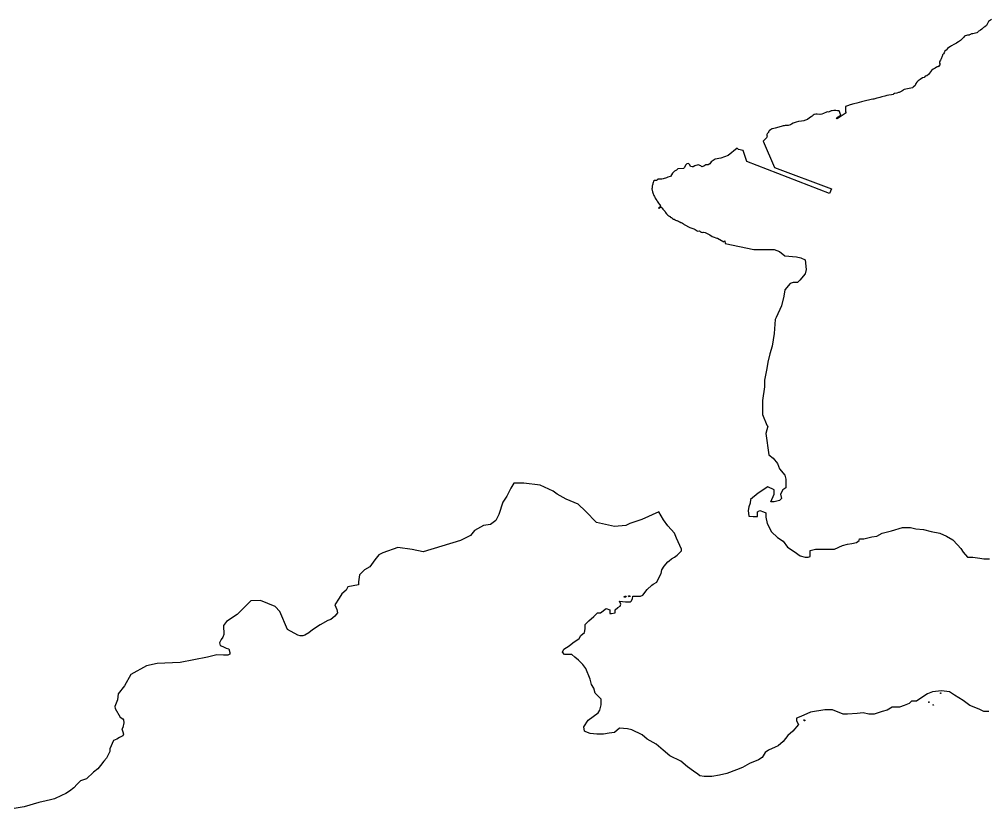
# Model space of a CAD drawing. Header units: inches. Extents: x 2525027 to 2750615, y 3895362 to 4165391.
# Drawn here: x 2539375 to 2546450, y 3921044 to 3926803 of the extents above; entities that cross this region are included whole.
import ezdxf

# ---------------------------------------------------------------- set-up
doc = ezdxf.new("R2010")
doc.units = ezdxf.units.IN
doc.header["$MEASUREMENT"] = 0
doc.layers.add('TDF.DBO', color=7, linetype='Continuous')

msp = doc.modelspace()

# ---------------------------------------------------------------- linework, layer by layer
at = {"layer": 'TDF.DBO'}
for points in [[(2546471.015, 3926802.68), (2546448.46, 3926787.699), (2546434.64, 3926757.5), (2546421.74, 3926748.51), (2546421.06, 3926748.235), (2546411.5, 3926742.63), (2546400.125, 3926732.32), (2546389.88, 3926724.075), (2546374.3, 3926713.26), (2546370.56, 3926710.13), (2546367.76, 3926708.21), (2546362.84, 3926705.66), (2546333.75, 3926697.06), (2546331.609, 3926696.267), (2546327.24, 3926696.56), (2546324.76, 3926696.5), (2546320.58, 3926694.64), (2546316.43, 3926691.65), (2546309.895, 3926688.79), (2546306.785, 3926688.655), (2546301.51, 3926688.53), (2546297.955, 3926688.07), (2546295.49, 3926687.29), (2546288.31, 3926684.86), (2546277.42, 3926682.8), (2546274.705, 3926681.025), (2546266.03, 3926671.71), (2546256.64, 3926660.89), (2546244.21, 3926648.94), (2546230.68, 3926639.17), (2546225.79, 3926635.32), (2546214.97, 3926628.73), (2546196.05, 3926619.71), (2546177.935, 3926610.535), (2546170.33, 3926605.37), (2546159.86, 3926598.23), (2546150.165, 3926590.04), (2546141.55, 3926581.16), (2546139.79, 3926578.28), (2546130.01, 3926570.41), (2546127.58, 3926564.78), (2546124.34, 3926559.17), (2546119.74, 3926552.57), (2546113.75, 3926544.42), (2546111.885, 3926540.17), (2546110.195, 3926534.22), (2546107.3, 3926527.55), (2546106.12, 3926521.89), (2546103.56, 3926515.24), (2546100.56, 3926511.02), (2546097.72, 3926505.33), (2546094.74, 3926499.05), (2546091.71, 3926493.33), (2546090.55, 3926486.34), (2546091.185, 3926483.58), (2546095.38, 3926478.87), (2546093.26, 3926471.4), (2546084.63, 3926459.46), (2546081.95, 3926457.91), (2546080.44, 3926457.44), (2546077.78, 3926457.07), (2546073.17, 3926457.43), (2546068.635, 3926453.225), (2546060.583, 3926445.793), (2546045.059, 3926440.616), (2546031.928, 3926428.574), (2546017.702, 3926409.963), (2546011.136, 3926400.11), (2545998.005, 3926390.258), (2545985.968, 3926389.163), (2545979.402, 3926379.31), (2545966.271, 3926377.121), (2545950.951, 3926363.984), (2545935.631, 3926354.131), (2545924.689, 3926344.278), (2545918.123, 3926335.52), (2545913.746, 3926321.288), (2545899.01, 3926307.78), (2545893.69, 3926303.27), (2545833.6, 3926290.23), (2545829.28, 3926287.47), (2545824.54, 3926285.03), (2545817.435, 3926279.775), (2545801.525, 3926272.175), (2545796.055, 3926270.38), (2545792.03, 3926268.74), (2545779.63, 3926264.85), (2545763.08, 3926260.85), (2545754.89, 3926255.87), (2545752.05, 3926254.71), (2545741.595, 3926252.56), (2545721.535, 3926249.327), (2545705.91, 3926247.814), (2545692.049, 3926243.528), (2545670.88, 3926237.729), (2545655.44, 3926232.06), (2545645.43, 3926229.84), (2545634.21, 3926227.21), (2545611.73, 3926221.16), (2545604.54, 3926220.2), (2545591.25, 3926217.69), (2545540.66, 3926205.52), (2545520.91, 3926200.36), (2545486.72, 3926191.74), (2545465.485, 3926186.296), (2545439.19, 3926178.88), (2545418.6, 3926172.84), (2545405.505, 3926166.125), (2545405.52, 3926156.87), (2545405.96, 3926148.53), (2545406.25, 3926139.56), (2545405.78, 3926129.27), (2545408.9, 3926121.51), (2545343.51, 3926075.95), (2545338.93, 3926083.28), (2545371.36, 3926104.35), (2545359.46, 3926135.17), (2545351.22, 3926134.48), (2545346.33, 3926134.92), (2545335.05, 3926137.59), (2545327.775, 3926138.205), (2545318.89, 3926137.43), (2545308.515, 3926136.425), (2545300.29, 3926134.6), (2545291.135, 3926130.58), (2545281.39, 3926126.63), (2545273.5, 3926127.17), (2545265.43, 3926124.53), (2545244.08, 3926116.495), (2545231.551, 3926110.883), (2545221.14, 3926109.13), (2545217, 3926109.03), (2545197.17, 3926110.27), (2545188.51, 3926110.65), (2545178.69, 3926109.59), (2545176.13, 3926108.71), (2545168.08, 3926102.67), (2545161.425, 3926097.085), (2545153.6, 3926091.29), (2545142.935, 3926083.365), (2545127.905, 3926072.05), (2545119.26, 3926068.71), (2545106, 3926064.77), (2545100.19, 3926062.74), (2545083.01, 3926060.64), (2545061.93, 3926056.67), (2545045.85, 3926052.53), (2545031.17, 3926048.63), (2545023.9, 3926044.95), (2545010.6, 3926037.7), (2545004.21, 3926033.6), (2544986.99, 3926029.06), (2544979.99, 3926029.185), (2544970.85, 3926028.55), (2544965.32, 3926028.04), (2544957.46, 3926025.38), (2544951.03, 3926025.6), (2544941.88, 3926024.59), (2544919.21, 3926016.21), (2544892.7, 3926008.88), (2544873.43, 3926004.515), (2544866.71, 3926003.34), (2544864.73, 3926001.91), (2544857.78, 3925996.72), (2544848.645, 3925988.405), (2544846.335, 3925984.525), (2544841.77, 3925976.65), (2544838.075, 3925972.095), (2544833.84, 3925967.135), (2544831.04, 3925963.95), (2544830.66, 3925961.77), (2544830.99, 3925959.865), (2544831.75, 3925956.735), (2544832.1, 3925951.395), (2544831.15, 3925945.36), (2544827.82, 3925939.18), (2544823.21, 3925934.38), (2544804.283, 3925914.79), (2544886.326, 3925722.249), (2545302.989, 3925566.127), (2545288.097, 3925532.646), (2544684.949, 3925765.153), (2544657.13, 3925845.98), (2544624.98, 3925853.41), (2544613.22, 3925863.14), (2544549.775, 3925810.558), (2544494.19, 3925789.12), (2544454.929, 3925782.013), (2544425.243, 3925763.451), (2544414.11, 3925748.602), (2544402.978, 3925741.177), (2544384.424, 3925741.177), (2544370.817, 3925731.277), (2544357.211, 3925727.564), (2544348.553, 3925733.752), (2544329.998, 3925741.177), (2544306.497, 3925733.752), (2544292.89, 3925726.327), (2544285.469, 3925726.327), (2544273.099, 3925728.802), (2544269.389, 3925742.414), (2544259.493, 3925752.314), (2544247.124, 3925749.839), (2544235.991, 3925738.702), (2544229.807, 3925721.377), (2544222.385, 3925713.952), (2544181.566, 3925711.477), (2544170.434, 3925702.815), (2544156.827, 3925695.39), (2544143.221, 3925681.778), (2544126.746, 3925655.878), (2544108.425, 3925650.34), (2544099.225, 3925647.615), (2544090.69, 3925645.03), (2544081.35, 3925640.63), (2544073.91, 3925639.22), (2544064.67, 3925637.12), (2544057.69, 3925636.38), (2544049.71, 3925636.57), (2544038.4, 3925637.52), (2544035.21, 3925637.03), (2544033.14, 3925634.99), (2544031.85, 3925632.26), (2544029.11, 3925628.4), (2544026.42, 3925626.85), (2544023.14, 3925626.51), (2544018.95, 3925627.21), (2544012.92, 3925627.97), (2544009.085, 3925627.185), (2544006.99, 3925625.01), (2544004.85, 3925622), (2544003.37, 3925617.34), (2544000.83, 3925611.77), (2543998.835, 3925605.985), (2543997.91, 3925600.33), (2543997.475, 3925594.095), (2543995.82, 3925591.94), (2543994.51, 3925589.07), (2543993.8, 3925583.37), (2543993.14, 3925573.64), (2543992.575, 3925565.965), (2543992.54, 3925563.58), (2543993.15, 3925558.58), (2543993.538, 3925556.119), (2543996.86, 3925544.485), (2543998.94, 3925537.8), (2544007, 3925518.3), (2544011.24, 3925511.08), (2544013.69, 3925505.79), (2544016.85, 3925498.76), (2544021.86, 3925490.42), (2544027.02, 3925480.99), (2544029.88, 3925476.19), (2544040.33, 3925462.64), (2544048.33, 3925452.8), (2544051.39, 3925448.52), (2544052.99, 3925444.5), (2544054.07, 3925441.15), (2544054.14, 3925440.26), (2544053.53, 3925438.34), (2544051.745, 3925436.115), (2544048.695, 3925433.01), (2544042.12, 3925428.57), (2544039.92, 3925428.044), (2544044.33, 3925422.859), (2544044.62, 3925423.289), (2544046.87, 3925426.15), (2544048.91, 3925428.16), (2544049.58, 3925429.28), (2544051.72, 3925431.3), (2544057, 3925433.39), (2544059.7, 3925433.25), (2544061.69, 3925432.39), (2544062.84, 3925431.04), (2544066.32, 3925424.67), (2544072.03, 3925418.06), (2544072.88, 3925416.9), (2544078.9, 3925411.16), (2544080.82, 3925409.43), (2544087.09, 3925401.85), (2544087.8, 3925400.61), (2544091.68, 3925392.1), (2544092.56, 3925390.94), (2544098.89, 3925383.43), (2544099.77, 3925382.64), (2544106.63, 3925375.55), (2544107.09, 3925374.19), (2544115.75, 3925369.45), (2544117.83, 3925368.05), (2544124.25, 3925363.33), (2544126.19, 3925362.24), (2544133.44, 3925357.65), (2544134.6, 3925356.78), (2544139.87, 3925352.76), (2544142.75, 3925350.52), (2544150.49, 3925345.48), (2544153.48, 3925344.2), (2544161.61, 3925339.02), (2544163.32, 3925338.27), (2544171.35, 3925334.93), (2544173.68, 3925334.07), (2544182.77, 3925330.77), (2544184.9, 3925329.94), (2544193.84, 3925326.06), (2544195.34, 3925325.56), (2544204.24, 3925321.8), (2544206.32, 3925320.49), (2544214.34, 3925316.59), (2544216.01, 3925315.87), (2544223.41, 3925311.02), (2544228.151, 3925307.134), (2544268.46, 3925284.9), (2544283.06, 3925280.5), (2544297.58, 3925273.93), (2544307.13, 3925268.75), (2544322.8, 3925260.01), (2544328.37, 3925258.145), (2544338.73, 3925259.59), (2544346.83, 3925253.13), (2544350.81, 3925250.95), (2544356.98, 3925248.92), (2544361.85, 3925248.77), (2544369.75, 3925249.07), (2544380.255, 3925246.815), (2544394.14, 3925241.13), (2544405.255, 3925236.395), (2544415.24, 3925230.52), (2544432.94, 3925219.43), (2544447.035, 3925213.39), (2544458.73, 3925208.6), (2544467.07, 3925207.05), (2544470.13, 3925205.52), (2544517.13, 3925178.79), (2544523.934, 3925186.406), (2544527.817, 3925167.955), (2544736.977, 3925124.742), (2544845.682, 3925124.742), (2544884.505, 3925124.742), (2544923.328, 3925109.205), (2544962.152, 3925078.129), (2545047.563, 3925070.361), (2545078.621, 3925062.592), (2545109.68, 3925047.054), (2545117.445, 3924977.135), (2545109.68, 3924946.059), (2545070.857, 3924899.447), (2545055.327, 3924883.909), (2545024.269, 3924883.909), (2545000.975, 3924876.14), (2544962.152, 3924829.527), (2544954.387, 3924782.914), (2544938.858, 3924712.995), (2544900.035, 3924627.538), (2544892.27, 3924612), (2544884.505, 3924511.006), (2544876.741, 3924464.393), (2544868.976, 3924417.78), (2544853.447, 3924363.398), (2544837.917, 3924301.248), (2544830.153, 3924254.635), (2544814.623, 3924169.178), (2544814.623, 3924122.565), (2544799.094, 3924021.57), (2544799.094, 3923974.957), (2544799.094, 3923920.575), (2544830.153, 3923842.887), (2544837.917, 3923835.118), (2544822.388, 3923780.737), (2544845.682, 3923625.36), (2544876.741, 3923602.054), (2544907.799, 3923563.21), (2544923.328, 3923524.366), (2544962.152, 3923477.753), (2544969.916, 3923446.678), (2544969.916, 3923384.527), (2544946.622, 3923368.989), (2544931.093, 3923337.914), (2544938.858, 3923306.839), (2544923.328, 3923291.301), (2544884.505, 3923283.532), (2544861.211, 3923283.532), (2544884.505, 3923337.914), (2544884.505, 3923368.989), (2544837.917, 3923392.296), (2544768.036, 3923345.683), (2544712.681, 3923299.678), (2544708.211, 3923272.843), (2544699.271, 3923246.007), (2544694.8, 3923219.172), (2544699.271, 3923178.918), (2544730.562, 3923174.446), (2544761.853, 3923174.446), (2544761.853, 3923178.918), (2544761.853, 3923210.226), (2544779.734, 3923219.172), (2544806.555, 3923210.226), (2544824.436, 3923201.281), (2544824.436, 3923169.973), (2544833.377, 3923125.247), (2544864.668, 3923062.63), (2544909.37, 3923022.377), (2544949.602, 3922995.541), (2544980.893, 3922950.815), (2545030.066, 3922919.507), (2545074.768, 3922888.199), (2545110.529, 3922879.253), (2545132.88, 3922879.253), (2545146.291, 3922883.726), (2545146.291, 3922915.034), (2545146.291, 3922928.452), (2545186.523, 3922937.397), (2545208.874, 3922937.397), (2545249.106, 3922937.397), (2545289.337, 3922937.397), (2545325.099, 3922937.397), (2545383.212, 3922964.233), (2545418.973, 3922973.178), (2545450.265, 3922977.651), (2545486.026, 3922986.596), (2545503.907, 3923000.014), (2545508.377, 3923013.432), (2545539.669, 3923013.432), (2545597.782, 3923026.849), (2545633.543, 3923031.322), (2545673.775, 3923053.685), (2545740.828, 3923071.576), (2545821.292, 3923093.939), (2545879.404, 3923093.939), (2545919.636, 3923084.993), (2545973.279, 3923080.521), (2546031.391, 3923067.103), (2546093.974, 3923053.685), (2546143.146, 3923031.322), (2546187.848, 3923004.486), (2546223.61, 3922968.706), (2546245.961, 3922941.87), (2546263.842, 3922915.034), (2546295.133, 3922879.253), (2546335.365, 3922879.253), (2546384.537, 3922870.308), (2546415.829, 3922865.836), (2546456.061, 3922865.836)], [(2546451.141, 3921752.157), (2546415.38, 3921752.157), (2546379.618, 3921770.047), (2546312.565, 3921796.883), (2546263.393, 3921832.664), (2546200.81, 3921872.917), (2546165.048, 3921895.28), (2546106.936, 3921904.225), (2546039.883, 3921895.28), (2546004.121, 3921881.862), (2545968.359, 3921859.499), (2545923.657, 3921828.191), (2545887.896, 3921828.191), (2545870.015, 3921810.301), (2545834.253, 3921796.883), (2545798.492, 3921783.465), (2545767.2, 3921783.465), (2545744.849, 3921783.465), (2545709.088, 3921761.102), (2545673.326, 3921752.157), (2545615.213, 3921734.266), (2545574.982, 3921734.266), (2545534.75, 3921743.211), (2545490.048, 3921738.739), (2545418.524, 3921734.266), (2545387.233, 3921734.266), (2545311.239, 3921765.574), (2545253.127, 3921765.574), (2545150.312, 3921747.684), (2545078.789, 3921716.376), (2545047.497, 3921702.958), (2545047.497, 3921685.068), (2545060.908, 3921658.232), (2545020.676, 3921609.033), (2544984.915, 3921577.725), (2544949.153, 3921532.999), (2544913.391, 3921501.691), (2544891.04, 3921492.745), (2544841.868, 3921470.382), (2544819.517, 3921452.492), (2544797.166, 3921416.711), (2544770.345, 3921398.821), (2544703.292, 3921371.985), (2544654.12, 3921345.149), (2544609.418, 3921327.259), (2544537.894, 3921300.423), (2544484.252, 3921287.006), (2544430.609, 3921278.06), (2544372.497, 3921278.06), (2544341.205, 3921282.533), (2544327.795, 3921295.951), (2544296.503, 3921318.314), (2544251.801, 3921349.622), (2544202.629, 3921389.876), (2544122.166, 3921430.129), (2544072.994, 3921470.383), (2544023.822, 3921515.109), (2543956.769, 3921550.89), (2543921.007, 3921582.198), (2543845.013, 3921617.979), (2543813.722, 3921626.924), (2543755.609, 3921631.396), (2543719.848, 3921600.088), (2543679.616, 3921595.616), (2543639.384, 3921586.67), (2543590.212, 3921586.67), (2543541.04, 3921591.143), (2543509.748, 3921604.561), (2543500.808, 3921609.033), (2543496.338, 3921640.342), (2543527.629, 3921689.54), (2543563.391, 3921716.376), (2543599.152, 3921743.212), (2543612.563, 3921761.102), (2543621.503, 3921801.356), (2543621.503, 3921841.609), (2543576.801, 3921886.335), (2543567.861, 3921922.116), (2543549.98, 3921948.952), (2543541.04, 3921989.205), (2543509.748, 3922065.239), (2543487.397, 3922096.548), (2543456.106, 3922127.856), (2543429.285, 3922150.219), (2543406.934, 3922168.109), (2543375.642, 3922168.109), (2543353.291, 3922168.109), (2543339.88, 3922186), (2543348.821, 3922208.363), (2543389.053, 3922230.726), (2543415.874, 3922253.089), (2543460.576, 3922284.397), (2543473.987, 3922306.76), (2543500.808, 3922329.123), (2543505.278, 3922355.959), (2543505.278, 3922387.267), (2543532.099, 3922414.103), (2543567.861, 3922445.411), (2543594.682, 3922472.247), (2543617.033, 3922472.247), (2543657.265, 3922503.555), (2543684.086, 3922494.61), (2543684.086, 3922467.774), (2543697.497, 3922467.774), (2543724.318, 3922472.247), (2543724.318, 3922494.61), (2543742.199, 3922512.5), (2543760.08, 3922521.445), (2543764.55, 3922534.863), (2543755.609, 3922557.226), (2543800.311, 3922552.753), (2543836.073, 3922552.753), (2543840.543, 3922557.226), (2543849.484, 3922575.116), (2543853.954, 3922593.007), (2543885.245, 3922593.007), (2543907.596, 3922593.007), (2543925.477, 3922601.952), (2543956.769, 3922642.206), (2543992.53, 3922673.514), (2544001.471, 3922682.459), (2544028.292, 3922695.877), (2544046.173, 3922731.658), (2544059.583, 3922758.493), (2544064.053, 3922785.329), (2544081.934, 3922812.165), (2544108.756, 3922843.473), (2544117.696, 3922852.418), (2544135.577, 3922865.836), (2544157.928, 3922879.254), (2544175.809, 3922892.672), (2544198.16, 3922915.035), (2544207.1, 3922923.98), (2544207.1, 3922937.398), (2544171.338, 3923017.904), (2544157.928, 3923053.685), (2544108.756, 3923107.357), (2544077.464, 3923152.083), (2544041.443, 3923209.056), (2543918.389, 3923154.336), (2543830.103, 3923124.891), (2543800.674, 3923110.169), (2543719.745, 3923102.808), (2543587.315, 3923132.252), (2543506.386, 3923213.225), (2543454.886, 3923264.753), (2543366.599, 3923301.559), (2543300.384, 3923338.365), (2543270.956, 3923360.448), (2543175.312, 3923404.615), (2543057.597, 3923419.337), (2542984.025, 3923419.337), (2542961.953, 3923382.531), (2542932.525, 3923323.642), (2542903.096, 3923279.475), (2542873.667, 3923191.141), (2542851.595, 3923146.975), (2542814.809, 3923117.53), (2542763.309, 3923110.169), (2542697.094, 3923073.363), (2542667.665, 3923036.557), (2542652.951, 3923029.196), (2542594.094, 3922999.752), (2542321.877, 3922918.779), (2542240.948, 3922933.501), (2542137.947, 3922948.223), (2542027.589, 3922911.418), (2541998.161, 3922896.695), (2541968.732, 3922859.89), (2541931.946, 3922808.362), (2541895.16, 3922786.278), (2541858.374, 3922749.472), (2541851.017, 3922697.944), (2541851.017, 3922675.861), (2541772.397, 3922662.771), (2541760.501, 3922638.965), (2541728.777, 3922611.192), (2541708.949, 3922579.451), (2541677.225, 3922531.839), (2541693.087, 3922496.13), (2541697.053, 3922472.324), (2541677.225, 3922448.519), (2541649.467, 3922424.713), (2541625.674, 3922416.778), (2541570.156, 3922385.036), (2541514.639, 3922349.328), (2541486.881, 3922325.522), (2541459.122, 3922309.651), (2541443.26, 3922305.684), (2541423.433, 3922305.684), (2541407.571, 3922309.651), (2541332.565, 3922351.167), (2541276.985, 3922483.026), (2541241.669, 3922518.43), (2541134.956, 3922562.411), (2541064.368, 3922559.247), (2540964.119, 3922459.859), (2540888.09, 3922408.842), (2540864.297, 3922381.069), (2540868.263, 3922313.619), (2540860.332, 3922293.781), (2540848.435, 3922277.91), (2540836.539, 3922254.105), (2540840.504, 3922234.266), (2540860.332, 3922226.331), (2540884.125, 3922214.428), (2540903.952, 3922210.461), (2540911.883, 3922182.687), (2540911.883, 3922170.784), (2540896.021, 3922162.849), (2540864.297, 3922162.849), (2540816.711, 3922166.817), (2540749.395, 3922149.535), (2540548.565, 3922110.02), (2540381.717, 3922103.279), (2540302.671, 3922086.847), (2540188.109, 3922022.794), (2540143.077, 3921940.977), (2540094.99, 3921881.147), (2540091.024, 3921837.503), (2540071.197, 3921789.891), (2540075.162, 3921774.021), (2540110.852, 3921710.539), (2540130.679, 3921698.636), (2540134.645, 3921690.7), (2540138.61, 3921670.862), (2540130.679, 3921635.154), (2540122.748, 3921627.218), (2540130.679, 3921603.412), (2540134.645, 3921587.542), (2540130.679, 3921575.639), (2540106.886, 3921563.736), (2540087.059, 3921551.833), (2540063.266, 3921539.93), (2540035.507, 3921480.416), (2540035.507, 3921460.578), (2540011.714, 3921412.966), (2539991.887, 3921389.16), (2539968.094, 3921357.419), (2539948.266, 3921333.613), (2539916.542, 3921309.808), (2539864.99, 3921262.196), (2539821.37, 3921246.325), (2539797.577, 3921222.52), (2539773.784, 3921194.746), (2539742.06, 3921170.94), (2539714.301, 3921155.07), (2539682.577, 3921139.199), (2539631.026, 3921115.393), (2539603.267, 3921107.458), (2539571.543, 3921099.523), (2539516.026, 3921087.62), (2539408.958, 3921055.879), (2539337.579, 3921043.976)]]:
    msp.add_lwpolyline(points, dxfattribs=at)
for points in [[(2543789.7174, 3922590.8191), (2543790.851, 3922592.2928), (2543796.0656, 3922594.1065), (2543801.2801, 3922593.9932), (2543804.9077, 3922590.5924), (2543800.4866, 3922587.645), (2543790.0575, 3922587.9851)], [(2543820.6647, 3922596.3737), (2543825.3124, 3922596.9405), (2543831.2071, 3922596.9405), (2543833.5877, 3922592.4061), (2543823.9521, 3922589.232)], [(2546095.4095, 3921886.2099), (2546100.7879, 3921889.0161), (2546100.3202, 3921883.6376)], [(2546010.9914, 3921820.2656), (2546015.2006, 3921823.5394), (2546019.4098, 3921820.9671), (2546015.6683, 3921817.9272), (2546015.6683, 3921819.3302)], [(2546041.3913, 3921801.0903), (2546046.0682, 3921803.6626), (2546047.2374, 3921798.0503), (2546044.8989, 3921797.8165)], [(2545097.9945, 3921692.2648), (2545103.2281, 3921692.2648), (2545107.8097, 3921689.4453), (2545109.3956, 3921685.04), (2545104.6378, 3921683.8065), (2545101.0959, 3921688.4585)]]:
    msp.add_lwpolyline(points, close=True, dxfattribs=at)

doc.saveas('drawing.dxf')
